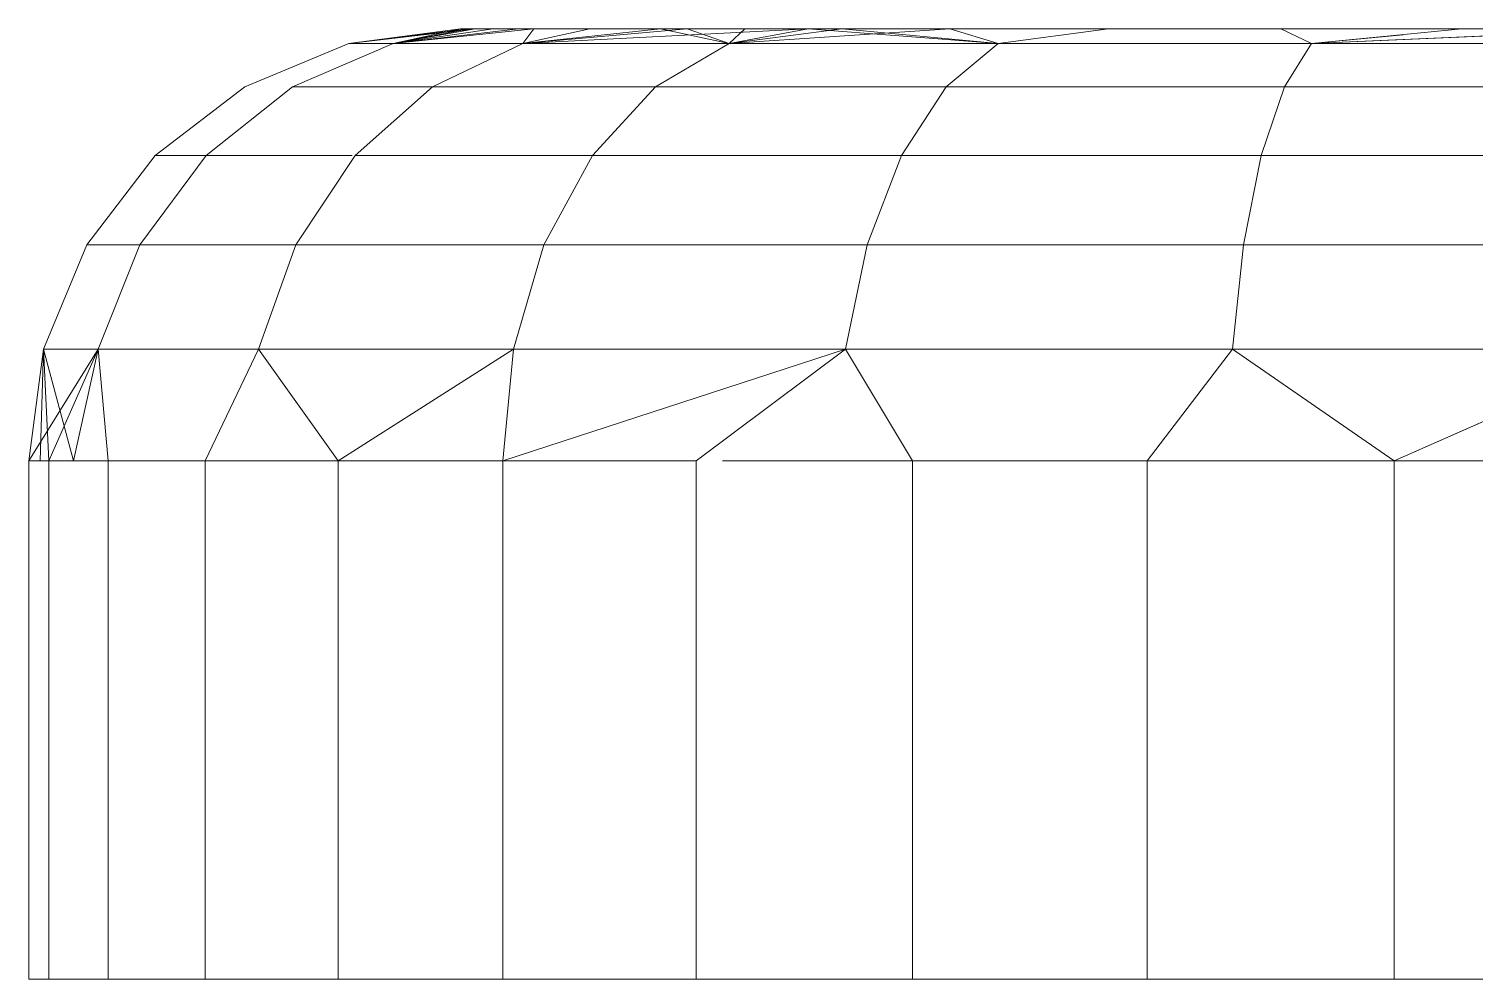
# Model space of a CAD drawing. Header units: centimetres. Extents: x -13467 to 3766, y -437 to 1921.
# Drawn here: x -8296.844 to -8293.496, y 94.029 to 96.229 of the extents above; entities that cross this region are included whole.
import ezdxf

# ---------------------------------------------------------------- set-up
doc = ezdxf.new("R2010")
doc.units = ezdxf.units.CM
doc.layers.add('M-EQPM', color=7, linetype='Continuous', lineweight=9)

# ---------------------------------------------------------------- blocks, each defined once
blk = doc.blocks.new('EQ-02-004 - EQ-02-004_dwg_Agrupar_791-V64-Sección 1-1')
at = {"layer": 'M-EQPM', "color": 136, "true_color": 0x007f7f}
for p, q in [((-8296.1032, 96.1953), (-8295.8444, 96.2294)), ((-8296.1032, 96.1953), (-8295.8105, 96.2294)), ((-8296.1032, 96.1953), (-8295.8253, 96.2294)), ((-8296.0007, 96.1953), (-8295.8105, 96.2294)), ((-8296.0007, 96.1953), (-8295.7098, 96.2294)), ((-8296.0007, 96.1953), (-8295.6744, 96.2294)), ((-8296.0007, 96.1953), (-8295.7684, 96.2294)), ((-8296.0007, 96.1953), (-8295.8253, 96.2294)), ((-8295.8105, 96.2294), (-8295.8444, 96.2294)), ((-8295.8444, 96.2294), (-8295.8253, 96.2294)), ((-8295.6744, 96.2294), (-8295.8253, 96.2294)), ((-8295.7684, 96.2294), (-8295.8253, 96.2294)), ((-8295.8105, 96.2294), (-8295.7098, 96.2294)), ((-8295.6744, 96.2294), (-8295.7684, 96.2294)), ((-8295.7098, 96.2294), (-8295.5447, 96.2294)), ((-8295.7001, 96.1953), (-8295.5447, 96.2294)), ((-8295.7001, 96.1953), (-8295.3192, 96.2294)), ((-8295.7001, 96.1953), (-8295.039, 96.2294)), ((-8295.7001, 96.1953), (-8295.3809, 96.2294)), ((-8295.7001, 96.1953), (-8295.5447, 96.2294)), ((-8295.7001, 96.1953), (-8295.6744, 96.2294)), ((-8295.5447, 96.2294), (-8295.6744, 96.2294)), ((-8295.5447, 96.2294), (-8295.3192, 96.2294)), ((-8295.3809, 96.2294), (-8295.5447, 96.2294)), ((-8294.9611, 96.2294), (-8295.3809, 96.2294)), ((-8295.1855, 96.2294), (-8295.3809, 96.2294)), ((-8295.222, 96.1953), (-8295.3809, 96.2294)), ((-8295.3192, 96.2294), (-8295.039, 96.2294)), ((-8295.222, 96.1953), (-8295.039, 96.2294)), ((-8295.222, 96.1953), (-8294.7108, 96.2294)), ((-8295.222, 96.1953), (-8294.9611, 96.2294)), ((-8295.222, 96.1953), (-8295.1855, 96.2294)), ((-8295.222, 96.1953), (-8295.1855, 96.2294)), ((-8294.9611, 96.2294), (-8295.1855, 96.2294)), ((-8295.039, 96.2294), (-8294.7108, 96.2294)), ((-8294.7108, 96.2294), (-8294.9611, 96.2294)), ((-8294.5988, 96.1953), (-8294.9611, 96.2294)), ((-8294.7108, 96.2294), (-8294.3429, 96.2294)), ((-8294.3429, 96.2294), (-8294.7108, 96.2294)), ((-8294.5988, 96.1953), (-8294.7108, 96.2294)), ((-8294.5988, 96.1953), (-8294.7108, 96.2294)), ((-8294.5988, 96.1953), (-8294.3429, 96.2294)), ((-8294.5988, 96.1953), (-8294.3429, 96.2294)), ((-8294.3429, 96.2294), (-8293.9442, 96.2294)), ((-8293.9442, 96.2294), (-8294.3429, 96.2294)), ((-8293.9442, 96.2294), (-8293.6602, 96.2294)), ((-8293.6602, 96.2294), (-8293.9442, 96.2294)), ((-8293.8731, 96.1953), (-8293.9442, 96.2294)), ((-8293.8731, 96.1953), (-8293.9442, 96.2294)), ((-8293.8731, 96.1953), (-8293.6602, 96.2161)), ((-8293.8731, 96.1953), (-8293.6602, 96.2161)), ((-8293.6602, 96.2161), (-8293.8731, 96.1953)), ((-8293.6602, 96.2161), (-8293.8731, 96.1953)), ((-8293.6602, 96.2161), (-8293.8731, 96.1953)), ((-8293.6602, 96.2161), (-8293.8731, 96.1953)), ((-8293.8731, 96.1953), (-8293.6602, 96.2046)), ((-8293.6602, 96.2046), (-8293.8731, 96.1953)), ((-8293.8731, 96.1953), (-8293.6602, 96.2046)), ((-8293.7216, 96.2294), (-8293.7294, 96.2294)), ((-8293.7294, 96.2294), (-8293.7216, 96.2294)), ((-8293.6983, 96.2294), (-8293.7216, 96.2294)), ((-8293.6983, 96.2294), (-8293.7216, 96.2294)), ((-8293.6602, 96.2294), (-8293.6983, 96.2294)), ((-8293.6602, 96.2294), (-8293.6983, 96.2294)), ((-8293.6983, 96.2294), (-8293.6602, 96.2294)), ((-8296.3444, 96.0954), (-8296.1032, 96.1953)), ((-8296.2337, 96.0954), (-8296.0007, 96.1953)), ((-8296.2337, 96.0954), (-8296.0007, 96.1953)), ((-8296.1032, 96.1953), (-8296.0007, 96.1953)), ((-8296.1032, 96.1953), (-8296.0007, 96.1953)), ((-8296.0007, 96.1953), (-8295.7001, 96.1953)), ((-8295.7001, 96.1953), (-8296.0007, 96.1953)), ((-8295.909, 96.0954), (-8295.7001, 96.1953)), ((-8295.909, 96.0954), (-8295.7001, 96.1953)), ((-8295.7001, 96.1953), (-8295.222, 96.1953)), ((-8295.222, 96.1953), (-8295.7001, 96.1953)), ((-8296.5515, 95.9365), (-8296.3444, 96.0954)), ((-8296.2337, 96.0954), (-8295.909, 96.0954)), ((-8295.909, 96.0954), (-8296.2337, 96.0954)), ((-8296.2337, 96.0954), (-8295.909, 96.0954)), ((-8296.2337, 96.0954), (-8295.909, 96.0954)), ((-8296.7104, 95.7294), (-8296.5515, 95.9365)), ((-8296.5515, 95.9365), (-8296.4337, 95.9365)), ((-8296.5515, 95.9365), (-8296.4337, 95.9365)), ((-8296.8103, 95.4882), (-8296.7104, 95.7294)), ((-8296.7104, 95.7294), (-8296.5872, 95.7294)), ((-8296.7104, 95.7294), (-8296.5872, 95.7294)), ((-8296.8103, 95.4882), (-8296.8444, 95.2294)), ((-8296.6837, 95.4882), (-8296.8444, 95.2294)), ((-8296.6837, 95.4882), (-8296.8444, 95.2294)), ((-8296.8103, 95.4882), (-8296.8184, 95.2294)), ((-8296.6837, 95.4882), (-8296.8103, 95.4882)), ((-8296.8103, 95.4882), (-8296.6837, 95.4882)), ((-8296.8103, 95.4882), (-8296.7408, 95.2294)), ((-8296.6837, 95.4882), (-8296.7982, 95.2294)), ((-8296.6837, 95.4882), (-8296.7982, 95.2294)), ((-8296.7982, 95.2294), (-8296.6837, 95.4882)), ((-8296.6837, 95.4882), (-8296.7408, 95.2294)), ((-8296.6837, 95.4882), (-8296.7408, 95.2294))]:
    blk.add_line(p, q, dxfattribs=at)
at = {"layer": 'M-EQPM', "color": 136, "true_color": 0x007f7f, "flags": 128}
for points in [[(-8296.2337, 96.0954), (-8296.0007, 96.1953), (-8296.1032, 96.1953), (-8296.3444, 96.0954), (-8296.1032, 96.1953), (-8296.0007, 96.1953), (-8295.6744, 96.2294), (-8295.5447, 96.2294)], [(-8295.909, 96.0954), (-8296.2337, 96.0954), (-8296.0007, 96.1953), (-8296.1032, 96.1953), (-8295.8253, 96.2294), (-8296.1032, 96.1953), (-8295.8444, 96.2294), (-8295.8253, 96.2294), (-8295.8444, 96.2294), (-8295.8105, 96.2294), (-8295.7098, 96.2294), (-8296.0007, 96.1953), (-8295.8105, 96.2294), (-8295.8444, 96.2294), (-8296.1032, 96.1953), (-8295.8105, 96.2294), (-8296.1032, 96.1953), (-8296.0007, 96.1953)], [(-8295.222, 96.1953), (-8295.3809, 96.2294), (-8295.7001, 96.1953), (-8296.0007, 96.1953), (-8296.2337, 96.0954)], [(-8295.6744, 96.2294), (-8296.0007, 96.1953), (-8295.7684, 96.2294), (-8295.6744, 96.2294), (-8295.5447, 96.2294), (-8295.7001, 96.1953), (-8295.6744, 96.2294), (-8295.7001, 96.1953), (-8296.0007, 96.1953), (-8296.2337, 96.0954)], [(-8295.8253, 96.2294), (-8295.7684, 96.2294), (-8296.0007, 96.1953), (-8295.8253, 96.2294), (-8296.0007, 96.1953)], [(-8295.5447, 96.2294), (-8295.7098, 96.2294), (-8295.5447, 96.2294), (-8295.7001, 96.1953), (-8295.222, 96.1953)], [(-8295.3192, 96.2294), (-8295.0389, 96.2294), (-8295.7001, 96.1953), (-8295.0389, 96.2294), (-8295.222, 96.1953)], [(-8295.222, 96.1953), (-8295.7001, 96.1953), (-8295.3192, 96.2294)], [(-8295.5447, 96.2294), (-8295.3192, 96.2294), (-8295.7001, 96.1953), (-8295.5447, 96.2294), (-8295.3192, 96.2294), (-8295.0389, 96.2294), (-8294.7108, 96.2294), (-8294.3429, 96.2294), (-8294.5988, 96.1953), (-8294.7108, 96.2294), (-8295.0389, 96.2294), (-8295.222, 96.1953), (-8294.7108, 96.2294), (-8295.222, 96.1953)], [(-8295.3809, 96.2294), (-8295.7001, 96.1953), (-8295.5447, 96.2294), (-8295.3809, 96.2294), (-8295.5447, 96.2294)], [(-8295.1855, 96.2294), (-8294.9611, 96.2294), (-8295.222, 96.1953), (-8295.1855, 96.2294), (-8295.3809, 96.2294), (-8295.222, 96.1953)], [(-8294.5988, 96.1953), (-8294.9611, 96.2294), (-8295.222, 96.1953)], [(-8294.9611, 96.2294), (-8294.7108, 96.2294), (-8294.9611, 96.2294), (-8294.5988, 96.1953)], [(-8293.8731, 96.1953), (-8293.9442, 96.2294), (-8294.3429, 96.2294), (-8293.9442, 96.2294), (-8293.6602, 96.2294)], [(-8293.8731, 96.1953), (-8293.9442, 96.2294), (-8293.6602, 96.2294)], [(-8293.8731, 96.1953), (-8293.9442, 96.2294), (-8293.6602, 96.2294)], [(-8293.8731, 96.1953), (-8293.9442, 96.2294), (-8293.6602, 96.2294)], [(-8293.6602, 96.2294), (-8293.6983, 96.2294), (-8293.7216, 96.2294), (-8293.7294, 96.2294), (-8293.7216, 96.2294), (-8293.6983, 96.2294), (-8293.6602, 96.2294)], [(-8293.6983, 96.2294), (-8293.7216, 96.2294), (-8293.7294, 96.2294)], [(-8293.6602, 96.2294), (-8293.6983, 96.2294), (-8293.7216, 96.2294), (-8293.7294, 96.2294)], [(-8296.2337, 96.0954), (-8295.909, 96.0954), (-8295.7001, 96.1953), (-8295.222, 96.1953)], [(-8295.222, 96.1953), (-8295.7001, 96.1953), (-8295.909, 96.0954)], [(-8296.4337, 95.9365), (-8296.5515, 95.9365), (-8296.7104, 95.7294), (-8296.5515, 95.9365), (-8296.4337, 95.9365)], [(-8296.4337, 95.9365), (-8296.5515, 95.9365), (-8296.4337, 95.9365)], [(-8296.5872, 95.7294), (-8296.7104, 95.7294), (-8296.8103, 95.4882), (-8296.7104, 95.7294), (-8296.5872, 95.7294)], [(-8296.5872, 95.7294), (-8296.7104, 95.7294), (-8296.5872, 95.7294)], [(-8296.8444, 95.2294), (-8296.8103, 95.4882), (-8296.8184, 95.2294)], [(-8296.6837, 95.4882), (-8296.8103, 95.4882), (-8296.8444, 95.2294), (-8296.6837, 95.4882)], [(-8296.7408, 95.2294), (-8296.6837, 95.4882), (-8296.8103, 95.4882), (-8296.8184, 95.2294)], [(-8296.6837, 95.4882), (-8296.8103, 95.4882), (-8296.6837, 95.4882)]]:
    blk.add_lwpolyline(points, dxfattribs=at)
for points in [[(-8295.909, 96.0954), (-8295.7001, 96.1953), (-8296.0007, 96.1953), (-8295.7098, 96.2294), (-8295.8105, 96.2294), (-8296.0007, 96.1953), (-8295.7001, 96.1953)], [(-8294.5988, 96.1953), (-8294.7108, 96.2294), (-8294.3429, 96.2294)], [(-8294.5988, 96.1953), (-8294.7108, 96.2294), (-8294.3429, 96.2294), (-8293.9442, 96.2294), (-8294.3429, 96.2294)], [(-8294.7108, 96.2294), (-8294.3429, 96.2294), (-8294.5988, 96.1953)], [(-8296.3444, 96.0954), (-8296.5515, 95.9365)], [(-8296.7408, 95.2294), (-8296.8103, 95.4882)]]:
    blk.add_lwpolyline(points, close=True, dxfattribs=at)
blk = doc.blocks.new('EQ-02-004 - EQ-02-004_dwg_Agrupar_896-V65-Sección 1-1')
at = {"layer": 'M-EQPM', "color": 136, "true_color": 0x007f7f}
for p, q in [((-8296.1032, 96.1953), (-8295.8444, 96.2294)), ((-8296.1032, 96.1953), (-8295.8105, 96.2294)), ((-8296.0007, 96.1953), (-8295.7098, 96.2294)), ((-8296.0007, 96.1953), (-8295.8444, 96.2294)), ((-8296.0007, 96.1953), (-8295.8105, 96.2294)), ((-8296.0007, 96.1953), (-8295.8105, 96.2294)), ((-8296.0007, 96.1953), (-8295.7098, 96.2294)), ((-8295.8105, 96.2294), (-8295.8444, 96.2294)), ((-8295.8444, 96.2294), (-8295.8105, 96.2294)), ((-8295.7098, 96.2294), (-8295.8105, 96.2294)), ((-8295.8105, 96.2294), (-8295.7098, 96.2294)), ((-8295.5447, 96.2294), (-8295.7098, 96.2294)), ((-8295.7098, 96.2294), (-8295.5447, 96.2294)), ((-8295.7001, 96.1953), (-8295.3192, 96.2294)), ((-8295.7001, 96.1953), (-8295.5447, 96.2294)), ((-8295.7001, 96.1953), (-8295.5447, 96.2294)), ((-8295.7001, 96.1953), (-8295.3192, 96.2294)), ((-8295.7001, 96.1953), (-8295.039, 96.2294)), ((-8295.3192, 96.2294), (-8295.5447, 96.2294)), ((-8295.5447, 96.2294), (-8295.3192, 96.2294)), ((-8295.039, 96.2294), (-8295.3192, 96.2294)), ((-8295.3192, 96.2294), (-8295.039, 96.2294)), ((-8295.222, 96.1953), (-8295.3192, 96.2294)), ((-8295.222, 96.1953), (-8295.039, 96.2294)), ((-8295.222, 96.1953), (-8295.039, 96.2294)), ((-8295.222, 96.1953), (-8294.7108, 96.2294)), ((-8294.7108, 96.2294), (-8295.039, 96.2294)), ((-8295.039, 96.2294), (-8294.7108, 96.2294)), ((-8294.5988, 96.1953), (-8295.039, 96.2294)), ((-8294.3429, 96.2294), (-8294.7108, 96.2294)), ((-8294.7108, 96.2294), (-8294.3429, 96.2294)), ((-8294.5988, 96.1953), (-8294.7108, 96.2294)), ((-8294.5988, 96.1953), (-8294.7108, 96.2294)), ((-8294.5988, 96.1953), (-8294.3429, 96.2294)), ((-8294.5988, 96.1953), (-8294.3429, 96.2294)), ((-8293.9442, 96.2294), (-8294.3429, 96.2294)), ((-8294.3429, 96.2294), (-8293.9442, 96.2294)), ((-8293.6602, 96.2294), (-8293.9442, 96.2294)), ((-8293.9442, 96.2294), (-8293.5246, 96.2294)), ((-8293.8731, 96.1953), (-8293.9442, 96.2294)), ((-8293.8731, 96.1953), (-8293.9442, 96.2294)), ((-8293.8731, 96.1953), (-8293.5246, 96.2294)), ((-8293.8731, 96.1953), (-8293.0944, 96.2294)), ((-8293.8731, 96.1953), (-8293.6602, 96.2161)), ((-8293.8731, 96.1953), (-8293.6602, 96.2161)), ((-8293.8731, 96.1953), (-8293.6602, 96.2161)), ((-8293.7216, 96.2294), (-8293.7294, 96.2294)), ((-8293.7294, 96.2294), (-8293.7216, 96.2294)), ((-8293.6983, 96.2294), (-8293.7216, 96.2294)), ((-8293.6983, 96.2294), (-8293.7216, 96.2294)), ((-8293.6602, 96.2294), (-8293.6983, 96.2294)), ((-8293.6602, 96.2294), (-8293.6983, 96.2294)), ((-8293.6602, 96.2294), (-8293.6983, 96.2294)), ((-8293.6081, 96.2294), (-8293.6602, 96.2294)), ((-8293.5434, 96.2294), (-8293.6081, 96.2294)), ((-8293.4677, 96.2294), (-8293.5434, 96.2294)), ((-8293.5246, 96.2294), (-8293.0944, 96.2294)), ((-8296.3444, 96.0954), (-8296.1032, 96.1953)), ((-8296.2337, 96.0954), (-8296.0007, 96.1953)), ((-8296.2337, 96.0954), (-8296.0007, 96.1953)), ((-8296.0007, 96.1953), (-8296.1032, 96.1953)), ((-8296.1032, 96.1953), (-8296.0007, 96.1953)), ((-8295.7001, 96.1953), (-8296.0007, 96.1953)), ((-8296.0007, 96.1953), (-8295.7001, 96.1953)), ((-8295.909, 96.0954), (-8295.7001, 96.1953)), ((-8295.909, 96.0954), (-8295.7001, 96.1953)), ((-8295.222, 96.1953), (-8295.7001, 96.1953)), ((-8295.7001, 96.1953), (-8295.222, 96.1953)), ((-8295.3925, 96.0954), (-8295.222, 96.1953)), ((-8295.222, 96.1953), (-8294.5988, 96.1953)), ((-8294.7194, 96.0954), (-8294.5988, 96.1953)), ((-8294.5988, 96.1953), (-8293.8731, 96.1953)), ((-8293.9356, 96.0954), (-8293.8731, 96.1953)), ((-8293.8731, 96.1953), (-8293.0944, 96.1953)), ((-8293.8731, 96.1953), (-8293.0944, 96.1953)), ((-8296.5515, 95.9365), (-8296.3444, 96.0954)), ((-8296.4337, 95.9365), (-8296.2337, 96.0954)), ((-8295.909, 96.0954), (-8296.2337, 96.0954)), ((-8296.2337, 96.0954), (-8295.909, 96.0954)), ((-8295.909, 96.0954), (-8296.2337, 96.0954)), ((-8296.0883, 95.9365), (-8295.909, 96.0954)), ((-8295.909, 96.0954), (-8295.3925, 96.0954)), ((-8295.5389, 95.9365), (-8295.3925, 96.0954)), ((-8295.3925, 96.0954), (-8295.5389, 95.9365)), ((-8295.3925, 96.0954), (-8295.5389, 95.9365)), ((-8295.3925, 96.0954), (-8294.7194, 96.0954)), ((-8294.823, 95.9365), (-8294.7194, 96.0954)), ((-8294.823, 95.9365), (-8294.7194, 96.0954)), ((-8294.7194, 96.0954), (-8293.9356, 96.0954)), ((-8293.9892, 95.9365), (-8293.9356, 96.0954)), ((-8293.9356, 96.0954), (-8293.0944, 96.0954)), ((-8296.7104, 95.7294), (-8296.5515, 95.9365)), ((-8296.5872, 95.7294), (-8296.4337, 95.9365)), ((-8296.4337, 95.9365), (-8296.5515, 95.9365)), ((-8296.5515, 95.9365), (-8296.4337, 95.9365)), ((-8296.4337, 95.9365), (-8296.0952, 95.9365)), ((-8296.226, 95.7294), (-8296.0883, 95.9365)), ((-8296.226, 95.7294), (-8296.0883, 95.9365)), ((-8296.226, 95.7294), (-8296.0883, 95.9365)), ((-8296.0883, 95.9365), (-8295.5389, 95.9365)), ((-8295.6513, 95.7294), (-8295.5389, 95.9365)), ((-8295.5389, 95.9365), (-8295.6513, 95.7294)), ((-8295.6513, 95.7294), (-8295.5389, 95.9365)), ((-8295.5389, 95.9365), (-8294.823, 95.9365)), ((-8295.5389, 95.9365), (-8294.823, 95.9365)), ((-8295.5389, 95.9365), (-8294.823, 95.9365)), ((-8294.9024, 95.7294), (-8294.823, 95.9365)), ((-8294.823, 95.9365), (-8294.9024, 95.7294)), ((-8294.823, 95.9365), (-8294.9024, 95.7294)), ((-8294.823, 95.9365), (-8293.9892, 95.9365)), ((-8294.0303, 95.7294), (-8293.9892, 95.9365)), ((-8293.9892, 95.9365), (-8293.0944, 95.9365)), ((-8296.8103, 95.4882), (-8296.7104, 95.7294)), ((-8296.5872, 95.7294), (-8296.7104, 95.7294)), ((-8296.7104, 95.7294), (-8296.5872, 95.7294)), ((-8296.6837, 95.4882), (-8296.5872, 95.7294)), ((-8296.5872, 95.7294), (-8296.226, 95.7294)), ((-8296.226, 95.7294), (-8296.5872, 95.7294)), ((-8296.226, 95.7294), (-8296.3125, 95.4882)), ((-8296.3125, 95.4882), (-8296.226, 95.7294)), ((-8296.3125, 95.4882), (-8296.226, 95.7294)), ((-8296.226, 95.7294), (-8295.6513, 95.7294)), ((-8295.6513, 95.7294), (-8295.722, 95.4882)), ((-8295.6513, 95.7294), (-8294.9024, 95.7294)), ((-8295.6513, 95.7294), (-8294.9024, 95.7294)), ((-8294.9024, 95.7294), (-8295.6513, 95.7294)), ((-8294.9024, 95.7294), (-8294.9524, 95.4882)), ((-8294.9024, 95.7294), (-8294.9524, 95.4882)), ((-8294.9024, 95.7294), (-8294.0303, 95.7294)), ((-8294.0303, 95.7294), (-8294.0562, 95.4882)), ((-8294.0303, 95.7294), (-8293.0944, 95.7294)), ((-8296.8103, 95.4882), (-8296.8444, 95.2294)), ((-8296.8444, 95.2294), (-8296.6837, 95.4882)), ((-8296.6837, 95.4882), (-8296.8103, 95.4882)), ((-8296.8103, 95.4882), (-8296.7982, 95.2294)), ((-8296.8103, 95.4882), (-8296.6837, 95.4882)), ((-8296.6837, 95.4882), (-8296.7982, 95.2294)), ((-8296.6837, 95.4882), (-8296.7982, 95.2294)), ((-8296.7982, 95.2294), (-8296.6837, 95.4882)), ((-8296.6837, 95.4882), (-8296.7982, 95.2294)), ((-8296.6609, 95.2294), (-8296.6837, 95.4882)), ((-8296.6837, 95.4882), (-8296.3125, 95.4882)), ((-8296.6837, 95.4882), (-8296.6609, 95.2294)), ((-8296.3125, 95.4882), (-8296.4357, 95.2294)), ((-8296.4357, 95.2294), (-8296.3125, 95.4882)), ((-8296.3125, 95.4882), (-8295.722, 95.4882)), ((-8296.3125, 95.4882), (-8296.1282, 95.2294)), ((-8296.1282, 95.2294), (-8296.3125, 95.4882)), ((-8295.722, 95.4882), (-8296.1282, 95.2294)), ((-8295.722, 95.4882), (-8295.7461, 95.2294)), ((-8295.7461, 95.2294), (-8294.9524, 95.4882)), ((-8295.7461, 95.2294), (-8295.722, 95.4882)), ((-8294.9524, 95.4882), (-8295.7461, 95.2294)), ((-8295.7461, 95.2294), (-8295.722, 95.4882)), ((-8295.722, 95.4882), (-8294.9524, 95.4882)), ((-8294.9524, 95.4882), (-8295.722, 95.4882)), ((-8295.722, 95.4882), (-8294.9524, 95.4882)), ((-8294.9524, 95.4882), (-8295.2986, 95.2294)), ((-8294.9524, 95.4882), (-8295.2986, 95.2294)), ((-8294.9524, 95.4882), (-8294.7969, 95.2294)), ((-8294.9524, 95.4882), (-8294.0562, 95.4882)), ((-8294.7969, 95.2294), (-8294.9524, 95.4882)), ((-8294.7969, 95.2294), (-8294.9524, 95.4882)), ((-8294.0562, 95.4882), (-8294.2532, 95.2294)), ((-8294.0562, 95.4882), (-8294.2532, 95.2294)), ((-8294.0562, 95.4882), (-8293.0944, 95.4882)), ((-8294.0562, 95.4882), (-8293.681, 95.2294)), ((-8293.681, 95.2294), (-8294.0562, 95.4882)), ((-8293.0944, 95.4882), (-8293.681, 95.2294)), ((-8296.8444, 95.2294), (-8296.8444, 94.0294)), ((-8296.8444, 95.2294), (-8296.7982, 95.2294)), ((-8296.6609, 95.2294), (-8296.7982, 95.2294)), ((-8296.7982, 95.2294), (-8296.7982, 94.0294)), ((-8296.6609, 95.2294), (-8296.4357, 95.2294)), ((-8296.6609, 95.2294), (-8296.6609, 94.0294)), ((-8296.6609, 95.2294), (-8296.4357, 95.2294)), ((-8296.4357, 95.2294), (-8296.6609, 95.2294)), ((-8296.6609, 95.2294), (-8296.6609, 94.0294)), ((-8296.4357, 95.2294), (-8296.1282, 95.2294)), ((-8296.4357, 95.2294), (-8296.4357, 94.0294)), ((-8296.4357, 94.0294), (-8296.4357, 95.2294)), ((-8295.7461, 95.2294), (-8296.1282, 95.2294)), ((-8296.1282, 95.2294), (-8296.1282, 94.0294)), ((-8295.7461, 95.2294), (-8295.2986, 95.2294)), ((-8295.7461, 95.2294), (-8295.7461, 94.0294)), ((-8295.7461, 94.0294), (-8295.7461, 95.2294)), ((-8295.2986, 95.2294), (-8295.2986, 94.0294)), ((-8295.2371, 95.2294), (-8294.7969, 95.2294)), ((-8295.2371, 95.2294), (-8294.7969, 95.2294)), ((-8295.2371, 95.2294), (-8294.7969, 95.2294)), ((-8294.7969, 95.2294), (-8294.2532, 95.2294)), ((-8294.7969, 95.2294), (-8294.7969, 94.0294)), ((-8294.2532, 95.2294), (-8294.7969, 95.2294)), ((-8294.2532, 95.2294), (-8293.681, 95.2294)), ((-8294.2532, 95.2294), (-8294.2532, 94.0294)), ((-8294.2532, 94.0294), (-8294.2532, 95.2294)), ((-8293.681, 95.2294), (-8293.0944, 95.2294)), ((-8293.681, 95.2294), (-8293.681, 94.0294)), ((-8293.0944, 95.2294), (-8293.681, 95.2294)), ((-8293.681, 95.2294), (-8293.0944, 95.2294)), ((-8296.7982, 94.0294), (-8296.8444, 94.0294)), ((-8296.8444, 94.0294), (-8296.7982, 94.0294)), ((-8296.6609, 94.0294), (-8296.7982, 94.0294)), ((-8296.4357, 94.0294), (-8296.6609, 94.0294)), ((-8296.6609, 94.0294), (-8296.4357, 94.0294)), ((-8296.6609, 94.0294), (-8296.4357, 94.0294)), ((-8296.1282, 94.0294), (-8296.4357, 94.0294)), ((-8295.7461, 94.0294), (-8296.1282, 94.0294)), ((-8295.2986, 94.0294), (-8295.7461, 94.0294)), ((-8295.7461, 94.0294), (-8295.2986, 94.0294)), ((-8294.7969, 94.0294), (-8295.2986, 94.0294)), ((-8294.2532, 94.0294), (-8294.7969, 94.0294)), ((-8293.681, 94.0294), (-8294.2532, 94.0294)), ((-8293.681, 94.0294), (-8293.0944, 94.0294)), ((-8293.681, 94.0294), (-8293.0944, 94.0294))]:
    blk.add_line(p, q, dxfattribs=at)
at = {"layer": 'M-EQPM', "color": 136, "true_color": 0x007f7f, "flags": 128}
for points in [[(-8295.222, 96.1953), (-8295.3192, 96.2294), (-8295.222, 96.1953), (-8295.0389, 96.2294), (-8295.3192, 96.2294), (-8295.5447, 96.2294), (-8295.7098, 96.2294), (-8296.0007, 96.1953), (-8296.1032, 96.1953), (-8296.3444, 96.0954), (-8296.5515, 95.9365), (-8296.4337, 95.9365), (-8296.5872, 95.7294), (-8296.226, 95.7294)], [(-8296.3444, 96.0954), (-8296.1032, 96.1953), (-8295.8105, 96.2294), (-8296.0007, 96.1953), (-8295.7001, 96.1953), (-8295.909, 96.0954), (-8295.3925, 96.0954)], [(-8294.5988, 96.1953), (-8295.0389, 96.2294), (-8294.7108, 96.2294), (-8295.0389, 96.2294), (-8295.3192, 96.2294), (-8295.5447, 96.2294), (-8295.7001, 96.1953), (-8295.3192, 96.2294), (-8295.7001, 96.1953), (-8296.0007, 96.1953), (-8296.2337, 96.0954)], [(-8296.2337, 96.0954), (-8296.0007, 96.1953), (-8295.7001, 96.1953), (-8295.5447, 96.2294), (-8295.7098, 96.2294), (-8295.8105, 96.2294), (-8296.0007, 96.1953), (-8295.7098, 96.2294), (-8295.8105, 96.2294), (-8295.8444, 96.2294), (-8296.0007, 96.1953), (-8295.8444, 96.2294), (-8296.1032, 96.1953), (-8296.0007, 96.1953), (-8296.2337, 96.0954), (-8295.909, 96.0954), (-8296.0883, 95.9365), (-8295.5389, 95.9365)], [(-8295.5389, 95.9365), (-8296.0883, 95.9365), (-8295.909, 96.0954), (-8296.2337, 96.0954), (-8296.0007, 96.1953), (-8296.1032, 96.1953), (-8296.0007, 96.1953), (-8295.8105, 96.2294), (-8295.8444, 96.2294), (-8295.8105, 96.2294), (-8295.8444, 96.2294), (-8296.1032, 96.1953), (-8295.8105, 96.2294)], [(-8295.8105, 96.2294), (-8295.7098, 96.2294), (-8296.0007, 96.1953), (-8295.7001, 96.1953), (-8295.909, 96.0954), (-8295.3925, 96.0954)], [(-8295.222, 96.1953), (-8295.7001, 96.1953), (-8295.5447, 96.2294), (-8295.7098, 96.2294), (-8295.5447, 96.2294)], [(-8295.5447, 96.2294), (-8295.3192, 96.2294), (-8295.7001, 96.1953), (-8295.222, 96.1953)], [(-8294.5988, 96.1953), (-8295.222, 96.1953), (-8295.0389, 96.2294), (-8295.7001, 96.1953), (-8295.0389, 96.2294), (-8295.3192, 96.2294), (-8295.0389, 96.2294), (-8294.7108, 96.2294), (-8294.3429, 96.2294), (-8294.5988, 96.1953), (-8294.7108, 96.2294), (-8294.5988, 96.1953), (-8293.8731, 96.1953), (-8293.9356, 96.0954)], [(-8295.222, 96.1953), (-8295.0389, 96.2294), (-8294.5988, 96.1953)], [(-8294.5988, 96.1953), (-8295.222, 96.1953), (-8294.7108, 96.2294), (-8295.222, 96.1953), (-8295.0389, 96.2294), (-8294.7108, 96.2294), (-8294.3429, 96.2294), (-8294.5988, 96.1953), (-8293.8731, 96.1953), (-8293.9356, 96.0954)], [(-8294.3429, 96.2294), (-8294.7108, 96.2294), (-8294.5988, 96.1953)], [(-8294.5988, 96.1953), (-8294.3429, 96.2294), (-8293.9442, 96.2294), (-8294.3429, 96.2294)], [(-8293.8731, 96.1953), (-8293.9442, 96.2294), (-8294.3429, 96.2294), (-8293.9442, 96.2294), (-8293.5246, 96.2294), (-8293.8731, 96.1953)], [(-8293.6602, 96.2294), (-8293.9442, 96.2294), (-8293.8731, 96.1953)], [(-8293.6602, 96.2294), (-8293.9442, 96.2294), (-8293.8731, 96.1953)], [(-8293.8731, 96.1953), (-8293.9442, 96.2294), (-8293.5246, 96.2294), (-8293.0944, 96.2294), (-8292.6642, 96.2294), (-8292.2446, 96.2294), (-8292.3157, 96.1953), (-8292.6642, 96.2294), (-8293.0944, 96.2294), (-8293.0944, 96.1953)], [(-8293.0944, 96.0954), (-8293.0944, 96.1953), (-8293.0944, 96.2294), (-8293.8731, 96.1953)], [(-8293.8731, 96.1953), (-8293.0944, 96.2294), (-8293.5246, 96.2294), (-8293.8731, 96.1953)], [(-8293.6602, 96.2294), (-8293.6983, 96.2294), (-8293.7216, 96.2294), (-8293.7294, 96.2294), (-8293.7216, 96.2294), (-8293.6983, 96.2294), (-8293.6602, 96.2294), (-8293.6081, 96.2294), (-8293.5434, 96.2294), (-8293.4676, 96.2294)], [(-8293.7294, 96.2294), (-8293.7216, 96.2294), (-8293.6983, 96.2294), (-8293.6602, 96.2294)], [(-8293.7294, 96.2294), (-8293.7216, 96.2294), (-8293.6983, 96.2294)], [(-8293.5434, 96.2294), (-8293.6081, 96.2294), (-8293.6602, 96.2294)], [(-8293.5434, 96.2294), (-8293.4676, 96.2294), (-8293.3827, 96.2294), (-8293.2906, 96.2294)], [(-8296.2337, 96.0954), (-8295.909, 96.0954), (-8295.7001, 96.1953), (-8295.222, 96.1953)], [(-8295.909, 96.0954), (-8295.7001, 96.1953), (-8295.222, 96.1953)], [(-8294.7194, 96.0954), (-8295.3925, 96.0954), (-8295.222, 96.1953)], [(-8295.222, 96.1953), (-8295.3925, 96.0954), (-8294.7194, 96.0954)], [(-8294.823, 95.9365), (-8294.7194, 96.0954), (-8294.5988, 96.1953)], [(-8293.9892, 95.9365), (-8293.9356, 96.0954), (-8294.7194, 96.0954), (-8294.5988, 96.1953)], [(-8293.0944, 96.0954), (-8293.0944, 96.1953), (-8293.8731, 96.1953)], [(-8296.3444, 96.0954), (-8296.5515, 95.9365), (-8296.4337, 95.9365), (-8296.5872, 95.7294), (-8296.6837, 95.4882), (-8296.3125, 95.4882)], [(-8296.0952, 95.9365), (-8296.4337, 95.9365), (-8296.2337, 96.0954)], [(-8296.0952, 95.9365), (-8296.4337, 95.9365), (-8296.2337, 96.0954)], [(-8294.7194, 96.0954), (-8293.9356, 96.0954), (-8293.9892, 95.9365)], [(-8293.9356, 96.0954), (-8293.0944, 96.0954), (-8293.0944, 95.9365)], [(-8293.9356, 96.0954), (-8293.0944, 96.0954), (-8293.0944, 95.9365)], [(-8296.4337, 95.9365), (-8296.5515, 95.9365), (-8296.7104, 95.7294), (-8296.8103, 95.4882), (-8296.6837, 95.4882), (-8296.5872, 95.7294)], [(-8296.5872, 95.7294), (-8296.7104, 95.7294), (-8296.5515, 95.9365), (-8296.4337, 95.9365)], [(-8294.0303, 95.7294), (-8293.9892, 95.9365), (-8294.823, 95.9365)], [(-8294.0303, 95.7294), (-8293.9892, 95.9365), (-8294.823, 95.9365)], [(-8293.9892, 95.9365), (-8293.0944, 95.9365), (-8293.0944, 95.7294)], [(-8293.0944, 95.7294), (-8293.0944, 95.9365), (-8293.9892, 95.9365)], [(-8296.6837, 95.4882), (-8296.8103, 95.4882), (-8296.7104, 95.7294), (-8296.5872, 95.7294)], [(-8296.5872, 95.7294), (-8296.7104, 95.7294), (-8296.5872, 95.7294)], [(-8296.226, 95.7294), (-8295.6513, 95.7294), (-8295.722, 95.4882), (-8296.3125, 95.4882)], [(-8295.722, 95.4882), (-8295.6513, 95.7294), (-8296.226, 95.7294)], [(-8294.9524, 95.4882), (-8294.0562, 95.4882), (-8293.0944, 95.4882), (-8293.0944, 95.7294), (-8294.0303, 95.7294)], [(-8294.9024, 95.7294), (-8294.0303, 95.7294), (-8294.0562, 95.4882)], [(-8293.0944, 95.7294), (-8292.1585, 95.7294), (-8292.1327, 95.4882), (-8293.0944, 95.4882), (-8293.0944, 95.7294), (-8294.0303, 95.7294)], [(-8296.7982, 94.0294), (-8296.8444, 94.0294), (-8296.8444, 95.2294), (-8296.7982, 95.2294), (-8296.6837, 95.4882)], [(-8296.6609, 95.2294), (-8296.7982, 95.2294), (-8296.7982, 94.0294), (-8296.6609, 94.0294), (-8296.6609, 95.2294), (-8296.7982, 95.2294), (-8296.8444, 95.2294), (-8296.6837, 95.4882)], [(-8296.6837, 95.4882), (-8296.8444, 95.2294), (-8296.8103, 95.4882), (-8296.6837, 95.4882)], [(-8296.7982, 95.2294), (-8296.8103, 95.4882), (-8296.8444, 95.2294)], [(-8296.6837, 95.4882), (-8296.8103, 95.4882), (-8296.7982, 95.2294)], [(-8296.6837, 95.4882), (-8296.7982, 95.2294), (-8296.7982, 94.0294), (-8296.6609, 94.0294)], [(-8296.3125, 95.4882), (-8296.6837, 95.4882), (-8296.6609, 95.2294)], [(-8296.3125, 95.4882), (-8296.4357, 95.2294), (-8296.1282, 95.2294), (-8296.1282, 94.0294), (-8295.7461, 94.0294)], [(-8295.722, 95.4882), (-8296.1282, 95.2294), (-8295.722, 95.4882), (-8296.3125, 95.4882), (-8296.1282, 95.2294)], [(-8295.2986, 95.2294), (-8295.7461, 95.2294), (-8294.9524, 95.4882)], [(-8294.9524, 95.4882), (-8295.2986, 95.2294), (-8295.2986, 94.0294), (-8294.7969, 94.0294)], [(-8294.0562, 95.4882), (-8294.2532, 95.2294), (-8293.681, 95.2294), (-8293.681, 94.0294)], [(-8293.681, 95.2294), (-8293.0944, 95.4882), (-8294.0562, 95.4882), (-8293.681, 95.2294), (-8293.681, 94.0294)], [(-8293.0944, 95.2294), (-8293.0944, 95.4882), (-8293.681, 95.2294)], [(-8296.8444, 95.2294), (-8296.8444, 94.0294), (-8296.7982, 94.0294)], [(-8296.4357, 94.0294), (-8296.1282, 94.0294), (-8296.4357, 94.0294), (-8296.4357, 95.2294), (-8296.1282, 95.2294)], [(-8296.1282, 95.2294), (-8296.1282, 94.0294), (-8295.7461, 94.0294)], [(-8295.2986, 94.0294), (-8295.7461, 94.0294), (-8295.7461, 95.2294), (-8295.2986, 95.2294)], [(-8294.7969, 94.0294), (-8295.2986, 94.0294), (-8295.2986, 95.2294)], [(-8294.2532, 95.2294), (-8294.7969, 95.2294), (-8294.7969, 94.0294), (-8294.2532, 94.0294)], [(-8294.7969, 95.2294), (-8294.7969, 94.0294), (-8294.2532, 94.0294)], [(-8294.2532, 94.0294), (-8293.681, 94.0294), (-8294.2532, 94.0294), (-8294.2532, 95.2294), (-8293.681, 95.2294)], [(-8293.681, 94.0294), (-8293.0944, 94.0294), (-8293.0944, 95.2294), (-8292.5078, 95.2294)]]:
    blk.add_lwpolyline(points, dxfattribs=at)
for points in [[(-8295.8105, 96.2294), (-8296.0007, 96.1953), (-8295.7098, 96.2294)], [(-8295.3192, 96.2294), (-8295.5447, 96.2294), (-8295.7001, 96.1953)], [(-8294.7108, 96.2294), (-8294.3429, 96.2294), (-8294.5988, 96.1953)], [(-8294.9024, 95.7294), (-8294.0303, 95.7294), (-8294.0562, 95.4882), (-8294.9524, 95.4882)], [(-8295.7461, 95.2294), (-8296.1282, 95.2294)]]:
    blk.add_lwpolyline(points, close=True, dxfattribs=at)
blk = doc.blocks.new('EQ-02-004 - EQ-02-004_dwg_Agrupar_788-V66-Sección 1-1')
at = {"layer": 'M-EQPM', "color": 136, "true_color": 0x007f7f}
for p, q in [((-8296.1032, 96.1953), (-8295.8444, 96.2294)), ((-8296.1032, 96.1953), (-8295.8105, 96.2294)), ((-8296.1032, 96.1953), (-8295.8253, 96.2294)), ((-8296.0007, 96.1953), (-8295.8105, 96.2294)), ((-8296.0007, 96.1953), (-8295.7098, 96.2294)), ((-8296.0007, 96.1953), (-8295.6744, 96.2294)), ((-8296.0007, 96.1953), (-8295.7684, 96.2294)), ((-8296.0007, 96.1953), (-8295.8253, 96.2294)), ((-8295.8105, 96.2294), (-8295.8444, 96.2294)), ((-8295.8444, 96.2294), (-8295.8253, 96.2294)), ((-8295.6744, 96.2294), (-8295.8253, 96.2294)), ((-8295.7684, 96.2294), (-8295.8253, 96.2294)), ((-8295.8105, 96.2294), (-8295.7098, 96.2294)), ((-8295.6744, 96.2294), (-8295.7684, 96.2294)), ((-8295.7098, 96.2294), (-8295.5447, 96.2294)), ((-8295.7001, 96.1953), (-8295.5447, 96.2294)), ((-8295.7001, 96.1953), (-8295.3192, 96.2294)), ((-8295.7001, 96.1953), (-8295.039, 96.2294)), ((-8295.7001, 96.1953), (-8295.3809, 96.2294)), ((-8295.7001, 96.1953), (-8295.5447, 96.2294)), ((-8295.7001, 96.1953), (-8295.6744, 96.2294)), ((-8295.5447, 96.2294), (-8295.6744, 96.2294)), ((-8295.5447, 96.2294), (-8295.3192, 96.2294)), ((-8295.3809, 96.2294), (-8295.5447, 96.2294)), ((-8294.9611, 96.2294), (-8295.3809, 96.2294)), ((-8295.1855, 96.2294), (-8295.3809, 96.2294)), ((-8295.222, 96.1953), (-8295.3809, 96.2294)), ((-8295.3192, 96.2294), (-8295.039, 96.2294)), ((-8295.222, 96.1953), (-8295.039, 96.2294)), ((-8295.222, 96.1953), (-8294.7108, 96.2294)), ((-8295.222, 96.1953), (-8294.9611, 96.2294)), ((-8295.222, 96.1953), (-8295.1855, 96.2294)), ((-8295.222, 96.1953), (-8295.1855, 96.2294)), ((-8294.9611, 96.2294), (-8295.1855, 96.2294)), ((-8295.039, 96.2294), (-8294.7108, 96.2294)), ((-8294.7108, 96.2294), (-8294.9611, 96.2294)), ((-8294.5988, 96.1953), (-8294.9611, 96.2294)), ((-8294.7108, 96.2294), (-8294.3429, 96.2294)), ((-8294.3429, 96.2294), (-8294.7108, 96.2294)), ((-8294.5988, 96.1953), (-8294.7108, 96.2294)), ((-8294.5988, 96.1953), (-8294.7108, 96.2294)), ((-8294.5988, 96.1953), (-8294.3429, 96.2294)), ((-8294.5988, 96.1953), (-8294.3429, 96.2294)), ((-8294.3429, 96.2294), (-8293.9442, 96.2294)), ((-8293.9442, 96.2294), (-8294.3429, 96.2294)), ((-8293.9442, 96.2294), (-8293.6602, 96.2294)), ((-8293.6602, 96.2294), (-8293.9442, 96.2294)), ((-8293.8731, 96.1953), (-8293.9442, 96.2294)), ((-8293.8731, 96.1953), (-8293.9442, 96.2294)), ((-8293.8731, 96.1953), (-8293.6602, 96.2161)), ((-8293.8731, 96.1953), (-8293.6602, 96.2161)), ((-8293.6602, 96.2161), (-8293.8731, 96.1953)), ((-8293.6602, 96.2161), (-8293.8731, 96.1953)), ((-8293.6602, 96.2161), (-8293.8731, 96.1953)), ((-8293.6602, 96.2161), (-8293.8731, 96.1953)), ((-8293.8731, 96.1953), (-8293.6602, 96.2046)), ((-8293.6602, 96.2046), (-8293.8731, 96.1953)), ((-8293.8731, 96.1953), (-8293.6602, 96.2046)), ((-8293.7216, 96.2294), (-8293.7294, 96.2294)), ((-8293.7294, 96.2294), (-8293.7216, 96.2294)), ((-8293.6983, 96.2294), (-8293.7216, 96.2294)), ((-8293.6983, 96.2294), (-8293.7216, 96.2294)), ((-8293.6602, 96.2294), (-8293.6983, 96.2294)), ((-8293.6602, 96.2294), (-8293.6983, 96.2294)), ((-8293.6983, 96.2294), (-8293.6602, 96.2294)), ((-8296.3444, 96.0954), (-8296.1032, 96.1953)), ((-8296.2337, 96.0954), (-8296.0007, 96.1953)), ((-8296.2337, 96.0954), (-8296.0007, 96.1953)), ((-8296.1032, 96.1953), (-8296.0007, 96.1953)), ((-8296.1032, 96.1953), (-8296.0007, 96.1953)), ((-8296.0007, 96.1953), (-8295.7001, 96.1953)), ((-8295.7001, 96.1953), (-8296.0007, 96.1953)), ((-8295.909, 96.0954), (-8295.7001, 96.1953)), ((-8295.909, 96.0954), (-8295.7001, 96.1953)), ((-8295.7001, 96.1953), (-8295.222, 96.1953)), ((-8295.222, 96.1953), (-8295.7001, 96.1953)), ((-8296.5515, 95.9365), (-8296.3444, 96.0954)), ((-8296.2337, 96.0954), (-8295.909, 96.0954)), ((-8295.909, 96.0954), (-8296.2337, 96.0954)), ((-8296.2337, 96.0954), (-8295.909, 96.0954)), ((-8296.2337, 96.0954), (-8295.909, 96.0954)), ((-8296.7104, 95.7294), (-8296.5515, 95.9365)), ((-8296.5515, 95.9365), (-8296.4337, 95.9365)), ((-8296.5515, 95.9365), (-8296.4337, 95.9365)), ((-8296.8103, 95.4882), (-8296.7104, 95.7294)), ((-8296.7104, 95.7294), (-8296.5872, 95.7294)), ((-8296.7104, 95.7294), (-8296.5872, 95.7294)), ((-8296.8103, 95.4882), (-8296.8444, 95.2294)), ((-8296.6837, 95.4882), (-8296.8444, 95.2294)), ((-8296.6837, 95.4882), (-8296.8444, 95.2294)), ((-8296.8103, 95.4882), (-8296.8184, 95.2294)), ((-8296.6837, 95.4882), (-8296.8103, 95.4882)), ((-8296.8103, 95.4882), (-8296.6837, 95.4882)), ((-8296.8103, 95.4882), (-8296.7408, 95.2294)), ((-8296.6837, 95.4882), (-8296.7982, 95.2294)), ((-8296.6837, 95.4882), (-8296.7982, 95.2294)), ((-8296.7982, 95.2294), (-8296.6837, 95.4882)), ((-8296.6837, 95.4882), (-8296.7408, 95.2294)), ((-8296.6837, 95.4882), (-8296.7408, 95.2294))]:
    blk.add_line(p, q, dxfattribs=at)
at = {"layer": 'M-EQPM', "color": 136, "true_color": 0x007f7f, "flags": 128}
for points in [[(-8296.2337, 96.0954), (-8296.0007, 96.1953), (-8296.1032, 96.1953), (-8296.3444, 96.0954), (-8296.1032, 96.1953), (-8296.0007, 96.1953), (-8295.6744, 96.2294), (-8295.5447, 96.2294)], [(-8295.909, 96.0954), (-8296.2337, 96.0954), (-8296.0007, 96.1953), (-8296.1032, 96.1953), (-8295.8253, 96.2294), (-8296.1032, 96.1953), (-8295.8444, 96.2294), (-8295.8253, 96.2294), (-8295.8444, 96.2294), (-8295.8105, 96.2294), (-8295.7098, 96.2294), (-8296.0007, 96.1953), (-8295.8105, 96.2294), (-8295.8444, 96.2294), (-8296.1032, 96.1953), (-8295.8105, 96.2294), (-8296.1032, 96.1953), (-8296.0007, 96.1953)], [(-8295.222, 96.1953), (-8295.3809, 96.2294), (-8295.7001, 96.1953), (-8296.0007, 96.1953), (-8296.2337, 96.0954)], [(-8295.6744, 96.2294), (-8296.0007, 96.1953), (-8295.7684, 96.2294), (-8295.6744, 96.2294), (-8295.5447, 96.2294), (-8295.7001, 96.1953), (-8295.6744, 96.2294), (-8295.7001, 96.1953), (-8296.0007, 96.1953), (-8296.2337, 96.0954)], [(-8295.8253, 96.2294), (-8295.7684, 96.2294), (-8296.0007, 96.1953), (-8295.8253, 96.2294), (-8296.0007, 96.1953)], [(-8295.5447, 96.2294), (-8295.7098, 96.2294), (-8295.5447, 96.2294), (-8295.7001, 96.1953), (-8295.222, 96.1953)], [(-8295.3192, 96.2294), (-8295.0389, 96.2294), (-8295.7001, 96.1953), (-8295.0389, 96.2294), (-8295.222, 96.1953)], [(-8295.222, 96.1953), (-8295.7001, 96.1953), (-8295.3192, 96.2294)], [(-8295.5447, 96.2294), (-8295.3192, 96.2294), (-8295.7001, 96.1953), (-8295.5447, 96.2294), (-8295.3192, 96.2294), (-8295.0389, 96.2294), (-8294.7108, 96.2294), (-8294.3429, 96.2294), (-8294.5988, 96.1953), (-8294.7108, 96.2294), (-8295.0389, 96.2294), (-8295.222, 96.1953), (-8294.7108, 96.2294), (-8295.222, 96.1953)], [(-8295.3809, 96.2294), (-8295.7001, 96.1953), (-8295.5447, 96.2294), (-8295.3809, 96.2294), (-8295.5447, 96.2294)], [(-8295.1855, 96.2294), (-8294.9611, 96.2294), (-8295.222, 96.1953), (-8295.1855, 96.2294), (-8295.3809, 96.2294), (-8295.222, 96.1953)], [(-8294.5988, 96.1953), (-8294.9611, 96.2294), (-8295.222, 96.1953)], [(-8294.9611, 96.2294), (-8294.7108, 96.2294), (-8294.9611, 96.2294), (-8294.5988, 96.1953)], [(-8293.8731, 96.1953), (-8293.9442, 96.2294), (-8294.3429, 96.2294), (-8293.9442, 96.2294), (-8293.6602, 96.2294)], [(-8293.8731, 96.1953), (-8293.9442, 96.2294), (-8293.6602, 96.2294)], [(-8293.8731, 96.1953), (-8293.9442, 96.2294), (-8293.6602, 96.2294)], [(-8293.8731, 96.1953), (-8293.9442, 96.2294), (-8293.6602, 96.2294)], [(-8293.6602, 96.2294), (-8293.6983, 96.2294), (-8293.7216, 96.2294), (-8293.7294, 96.2294), (-8293.7216, 96.2294), (-8293.6983, 96.2294), (-8293.6602, 96.2294)], [(-8293.6983, 96.2294), (-8293.7216, 96.2294), (-8293.7294, 96.2294)], [(-8293.6602, 96.2294), (-8293.6983, 96.2294), (-8293.7216, 96.2294), (-8293.7294, 96.2294)], [(-8296.2337, 96.0954), (-8295.909, 96.0954), (-8295.7001, 96.1953), (-8295.222, 96.1953)], [(-8295.222, 96.1953), (-8295.7001, 96.1953), (-8295.909, 96.0954)], [(-8296.4337, 95.9365), (-8296.5515, 95.9365), (-8296.7104, 95.7294), (-8296.5515, 95.9365), (-8296.4337, 95.9365)], [(-8296.4337, 95.9365), (-8296.5515, 95.9365), (-8296.4337, 95.9365)], [(-8296.5872, 95.7294), (-8296.7104, 95.7294), (-8296.8103, 95.4882), (-8296.7104, 95.7294), (-8296.5872, 95.7294)], [(-8296.5872, 95.7294), (-8296.7104, 95.7294), (-8296.5872, 95.7294)], [(-8296.8444, 95.2294), (-8296.8103, 95.4882), (-8296.8184, 95.2294)], [(-8296.6837, 95.4882), (-8296.8103, 95.4882), (-8296.8444, 95.2294), (-8296.6837, 95.4882)], [(-8296.7408, 95.2294), (-8296.6837, 95.4882), (-8296.8103, 95.4882), (-8296.8184, 95.2294)], [(-8296.6837, 95.4882), (-8296.8103, 95.4882), (-8296.6837, 95.4882)]]:
    blk.add_lwpolyline(points, dxfattribs=at)
for points in [[(-8295.909, 96.0954), (-8295.7001, 96.1953), (-8296.0007, 96.1953), (-8295.7098, 96.2294), (-8295.8105, 96.2294), (-8296.0007, 96.1953), (-8295.7001, 96.1953)], [(-8294.5988, 96.1953), (-8294.7108, 96.2294), (-8294.3429, 96.2294)], [(-8294.5988, 96.1953), (-8294.7108, 96.2294), (-8294.3429, 96.2294), (-8293.9442, 96.2294), (-8294.3429, 96.2294)], [(-8294.7108, 96.2294), (-8294.3429, 96.2294), (-8294.5988, 96.1953)], [(-8296.3444, 96.0954), (-8296.5515, 95.9365)], [(-8296.7408, 95.2294), (-8296.8103, 95.4882)]]:
    blk.add_lwpolyline(points, close=True, dxfattribs=at)
blk = doc.blocks.new('EQ-02-004 - EQ-02-004_dwg_Agrupar_893-V69-Sección 1-1')
at = {"layer": 'M-EQPM', "color": 136, "true_color": 0x007f7f}
for p, q in [((-8296.1032, 96.1953), (-8295.8444, 96.2294)), ((-8296.1032, 96.1953), (-8295.8105, 96.2294)), ((-8296.0007, 96.1953), (-8295.7098, 96.2294)), ((-8296.0007, 96.1953), (-8295.8444, 96.2294)), ((-8296.0007, 96.1953), (-8295.8105, 96.2294)), ((-8296.0007, 96.1953), (-8295.8105, 96.2294)), ((-8296.0007, 96.1953), (-8295.7098, 96.2294)), ((-8295.8105, 96.2294), (-8295.8444, 96.2294)), ((-8295.8444, 96.2294), (-8295.8105, 96.2294)), ((-8295.7098, 96.2294), (-8295.8105, 96.2294)), ((-8295.8105, 96.2294), (-8295.7098, 96.2294)), ((-8295.5447, 96.2294), (-8295.7098, 96.2294)), ((-8295.7098, 96.2294), (-8295.5447, 96.2294)), ((-8295.7001, 96.1953), (-8295.3192, 96.2294)), ((-8295.7001, 96.1953), (-8295.5447, 96.2294)), ((-8295.7001, 96.1953), (-8295.5447, 96.2294)), ((-8295.7001, 96.1953), (-8295.3192, 96.2294)), ((-8295.7001, 96.1953), (-8295.039, 96.2294)), ((-8295.3192, 96.2294), (-8295.5447, 96.2294)), ((-8295.5447, 96.2294), (-8295.3192, 96.2294)), ((-8295.039, 96.2294), (-8295.3192, 96.2294)), ((-8295.3192, 96.2294), (-8295.039, 96.2294)), ((-8295.222, 96.1953), (-8295.3192, 96.2294)), ((-8295.222, 96.1953), (-8295.039, 96.2294)), ((-8295.222, 96.1953), (-8295.039, 96.2294)), ((-8295.222, 96.1953), (-8294.7108, 96.2294)), ((-8294.7108, 96.2294), (-8295.039, 96.2294)), ((-8295.039, 96.2294), (-8294.7108, 96.2294)), ((-8294.5988, 96.1953), (-8295.039, 96.2294)), ((-8294.3429, 96.2294), (-8294.7108, 96.2294)), ((-8294.7108, 96.2294), (-8294.3429, 96.2294)), ((-8294.5988, 96.1953), (-8294.7108, 96.2294)), ((-8294.5988, 96.1953), (-8294.7108, 96.2294)), ((-8294.5988, 96.1953), (-8294.3429, 96.2294)), ((-8294.5988, 96.1953), (-8294.3429, 96.2294)), ((-8293.9442, 96.2294), (-8294.3429, 96.2294)), ((-8294.3429, 96.2294), (-8293.9442, 96.2294)), ((-8293.6602, 96.2294), (-8293.9442, 96.2294)), ((-8293.9442, 96.2294), (-8293.6602, 96.2294)), ((-8293.8731, 96.1953), (-8293.9442, 96.2294)), ((-8293.8731, 96.1953), (-8293.9442, 96.2294)), ((-8293.8731, 96.1953), (-8293.6602, 96.2161)), ((-8293.8731, 96.1953), (-8293.6602, 96.2161)), ((-8293.8731, 96.1953), (-8293.6602, 96.2161)), ((-8293.8731, 96.1953), (-8293.6602, 96.2161)), ((-8293.6602, 96.2161), (-8293.8731, 96.1953)), ((-8293.6602, 96.2161), (-8293.8731, 96.1953)), ((-8293.8731, 96.1953), (-8293.6602, 96.2046)), ((-8293.6602, 96.2046), (-8293.8731, 96.1953)), ((-8293.8731, 96.1953), (-8293.6602, 96.2046)), ((-8293.7216, 96.2294), (-8293.7294, 96.2294)), ((-8293.7294, 96.2294), (-8293.7216, 96.2294)), ((-8293.6983, 96.2294), (-8293.7216, 96.2294)), ((-8293.6983, 96.2294), (-8293.7216, 96.2294)), ((-8293.6602, 96.2294), (-8293.6983, 96.2294)), ((-8293.6602, 96.2294), (-8293.6983, 96.2294)), ((-8293.6602, 96.2294), (-8293.6983, 96.2294)), ((-8296.3444, 96.0954), (-8296.1032, 96.1953)), ((-8296.2337, 96.0954), (-8296.0007, 96.1953)), ((-8296.2337, 96.0954), (-8296.0007, 96.1953)), ((-8296.0007, 96.1953), (-8296.1032, 96.1953)), ((-8296.1032, 96.1953), (-8296.0007, 96.1953)), ((-8295.7001, 96.1953), (-8296.0007, 96.1953)), ((-8296.0007, 96.1953), (-8295.7001, 96.1953)), ((-8295.909, 96.0954), (-8295.7001, 96.1953)), ((-8295.909, 96.0954), (-8295.7001, 96.1953)), ((-8295.222, 96.1953), (-8295.7001, 96.1953)), ((-8295.7001, 96.1953), (-8295.222, 96.1953)), ((-8296.5515, 95.9365), (-8296.3444, 96.0954)), ((-8295.909, 96.0954), (-8296.2337, 96.0954)), ((-8296.2337, 96.0954), (-8295.909, 96.0954)), ((-8295.909, 96.0954), (-8296.2337, 96.0954)), ((-8296.7104, 95.7294), (-8296.5515, 95.9365)), ((-8296.4337, 95.9365), (-8296.5515, 95.9365)), ((-8296.5515, 95.9365), (-8296.4337, 95.9365)), ((-8296.8103, 95.4882), (-8296.7104, 95.7294)), ((-8296.5872, 95.7294), (-8296.7104, 95.7294)), ((-8296.7104, 95.7294), (-8296.5872, 95.7294)), ((-8296.8103, 95.4882), (-8296.8444, 95.2294)), ((-8296.8444, 95.2294), (-8296.6837, 95.4882)), ((-8296.8444, 95.2294), (-8296.6837, 95.4882)), ((-8296.6837, 95.4882), (-8296.8103, 95.4882)), ((-8296.8103, 95.4882), (-8296.7982, 95.2294)), ((-8296.8103, 95.4882), (-8296.6837, 95.4882)), ((-8296.6837, 95.4882), (-8296.7982, 95.2294)), ((-8296.6837, 95.4882), (-8296.7982, 95.2294)), ((-8296.7982, 95.2294), (-8296.6837, 95.4882)), ((-8296.6837, 95.4882), (-8296.7982, 95.2294)), ((-8296.7982, 95.2294), (-8296.6837, 95.4882)), ((-8296.6837, 95.4882), (-8296.7982, 95.2294))]:
    blk.add_line(p, q, dxfattribs=at)
at = {"layer": 'M-EQPM', "color": 136, "true_color": 0x007f7f, "flags": 128}
for points in [[(-8295.222, 96.1953), (-8295.3192, 96.2294), (-8295.222, 96.1953), (-8295.0389, 96.2294), (-8295.3192, 96.2294), (-8295.5447, 96.2294), (-8295.7098, 96.2294), (-8296.0007, 96.1953), (-8296.1032, 96.1953), (-8296.3444, 96.0954), (-8296.5515, 95.9365), (-8296.4337, 95.9365)], [(-8296.3444, 96.0954), (-8296.1032, 96.1953), (-8295.8105, 96.2294), (-8296.0007, 96.1953), (-8295.7001, 96.1953), (-8295.909, 96.0954)], [(-8294.5988, 96.1953), (-8295.0389, 96.2294), (-8294.7108, 96.2294), (-8295.0389, 96.2294), (-8295.3192, 96.2294), (-8295.5447, 96.2294), (-8295.7001, 96.1953), (-8295.3192, 96.2294), (-8295.7001, 96.1953), (-8296.0007, 96.1953), (-8296.2337, 96.0954)], [(-8296.2337, 96.0954), (-8296.0007, 96.1953), (-8295.7001, 96.1953), (-8295.5447, 96.2294), (-8295.7098, 96.2294), (-8295.8105, 96.2294), (-8296.0007, 96.1953), (-8295.7098, 96.2294), (-8295.8105, 96.2294), (-8295.8444, 96.2294), (-8296.0007, 96.1953), (-8295.8444, 96.2294), (-8296.1032, 96.1953), (-8296.0007, 96.1953), (-8296.2337, 96.0954), (-8295.909, 96.0954)], [(-8295.909, 96.0954), (-8296.2337, 96.0954), (-8296.0007, 96.1953), (-8296.1032, 96.1953), (-8296.0007, 96.1953), (-8295.8105, 96.2294), (-8295.8444, 96.2294), (-8295.8105, 96.2294), (-8295.8444, 96.2294), (-8296.1032, 96.1953), (-8295.8105, 96.2294)], [(-8295.8105, 96.2294), (-8295.7098, 96.2294), (-8296.0007, 96.1953), (-8295.7001, 96.1953), (-8295.909, 96.0954)], [(-8295.222, 96.1953), (-8295.7001, 96.1953), (-8295.5447, 96.2294), (-8295.7098, 96.2294), (-8295.5447, 96.2294)], [(-8295.5447, 96.2294), (-8295.3192, 96.2294), (-8295.7001, 96.1953), (-8295.222, 96.1953)], [(-8295.222, 96.1953), (-8295.0389, 96.2294), (-8295.7001, 96.1953), (-8295.0389, 96.2294), (-8295.3192, 96.2294), (-8295.0389, 96.2294), (-8294.7108, 96.2294), (-8294.3429, 96.2294), (-8294.5988, 96.1953), (-8294.7108, 96.2294), (-8294.5988, 96.1953)], [(-8295.222, 96.1953), (-8295.0389, 96.2294), (-8294.5988, 96.1953)], [(-8295.222, 96.1953), (-8294.7108, 96.2294), (-8295.222, 96.1953), (-8295.0389, 96.2294), (-8294.7108, 96.2294), (-8294.3429, 96.2294), (-8294.5988, 96.1953)], [(-8294.3429, 96.2294), (-8294.7108, 96.2294), (-8294.5988, 96.1953)], [(-8294.5988, 96.1953), (-8294.3429, 96.2294), (-8293.9442, 96.2294), (-8294.3429, 96.2294)], [(-8293.8731, 96.1953), (-8293.9442, 96.2294), (-8294.3429, 96.2294), (-8293.9442, 96.2294), (-8293.6602, 96.2294)], [(-8293.6602, 96.2294), (-8293.9442, 96.2294), (-8293.8731, 96.1953)], [(-8293.6602, 96.2294), (-8293.9442, 96.2294), (-8293.8731, 96.1953)], [(-8293.8731, 96.1953), (-8293.9442, 96.2294), (-8293.6602, 96.2294)], [(-8293.6602, 96.2294), (-8293.6983, 96.2294), (-8293.7216, 96.2294), (-8293.7294, 96.2294), (-8293.7216, 96.2294), (-8293.6983, 96.2294), (-8293.6602, 96.2294)], [(-8293.7294, 96.2294), (-8293.7216, 96.2294), (-8293.6983, 96.2294), (-8293.6602, 96.2294)], [(-8293.7294, 96.2294), (-8293.7216, 96.2294), (-8293.6983, 96.2294)], [(-8296.2337, 96.0954), (-8295.909, 96.0954), (-8295.7001, 96.1953), (-8295.222, 96.1953)], [(-8295.909, 96.0954), (-8295.7001, 96.1953), (-8295.222, 96.1953)], [(-8296.3444, 96.0954), (-8296.5515, 95.9365), (-8296.4337, 95.9365)], [(-8296.4337, 95.9365), (-8296.5515, 95.9365), (-8296.7104, 95.7294), (-8296.8103, 95.4882), (-8296.6837, 95.4882)], [(-8296.5872, 95.7294), (-8296.7104, 95.7294), (-8296.5515, 95.9365), (-8296.4337, 95.9365)], [(-8296.6837, 95.4882), (-8296.8103, 95.4882), (-8296.7104, 95.7294), (-8296.5872, 95.7294)], [(-8296.5872, 95.7294), (-8296.7104, 95.7294), (-8296.5872, 95.7294)], [(-8296.6837, 95.4882), (-8296.8444, 95.2294), (-8296.8103, 95.4882), (-8296.6837, 95.4882)], [(-8296.7982, 95.2294), (-8296.8103, 95.4882), (-8296.8444, 95.2294)], [(-8296.6837, 95.4882), (-8296.8103, 95.4882), (-8296.7982, 95.2294)]]:
    blk.add_lwpolyline(points, dxfattribs=at)
for points in [[(-8295.8105, 96.2294), (-8296.0007, 96.1953), (-8295.7098, 96.2294)], [(-8295.3192, 96.2294), (-8295.5447, 96.2294), (-8295.7001, 96.1953)], [(-8294.7108, 96.2294), (-8294.3429, 96.2294), (-8294.5988, 96.1953)]]:
    blk.add_lwpolyline(points, close=True, dxfattribs=at)
blk = doc.blocks.new('EQ-02-004 - EQ-02-004_dwg-1526208-Sección 1-1')
for name in ['EQ-02-004 - EQ-02-004_dwg_Agrupar_791-V64-Sección 1-1', 'EQ-02-004 - EQ-02-004_dwg_Agrupar_896-V65-Sección 1-1', 'EQ-02-004 - EQ-02-004_dwg_Agrupar_788-V66-Sección 1-1', 'EQ-02-004 - EQ-02-004_dwg_Agrupar_893-V69-Sección 1-1']:
    blk.add_blockref(name, (0, 0))
blk = doc.blocks.new('EQ-02-004 - EQ-02-004-1526283-Sección 1-1')
blk.add_blockref('EQ-02-004 - EQ-02-004_dwg-1526208-Sección 1-1', (0, 0))
blk = doc.blocks.new('PQ_RVR_MEP-01_ZZ_ZZ_MO_T_A_rvt-1-Sección 1-1')
at = {"layer": 'M-EQPM', "lineweight": 9}
blk.add_blockref('EQ-02-004 - EQ-02-004-1526283-Sección 1-1', (0, 0), dxfattribs=at)

msp = doc.modelspace()

# ---------------------------------------------------------------- block references
at = {"lineweight": 5}
msp.add_blockref('PQ_RVR_MEP-01_ZZ_ZZ_MO_T_A_rvt-1-Sección 1-1', (0, 0), dxfattribs=at)

doc.saveas('drawing.dxf')
